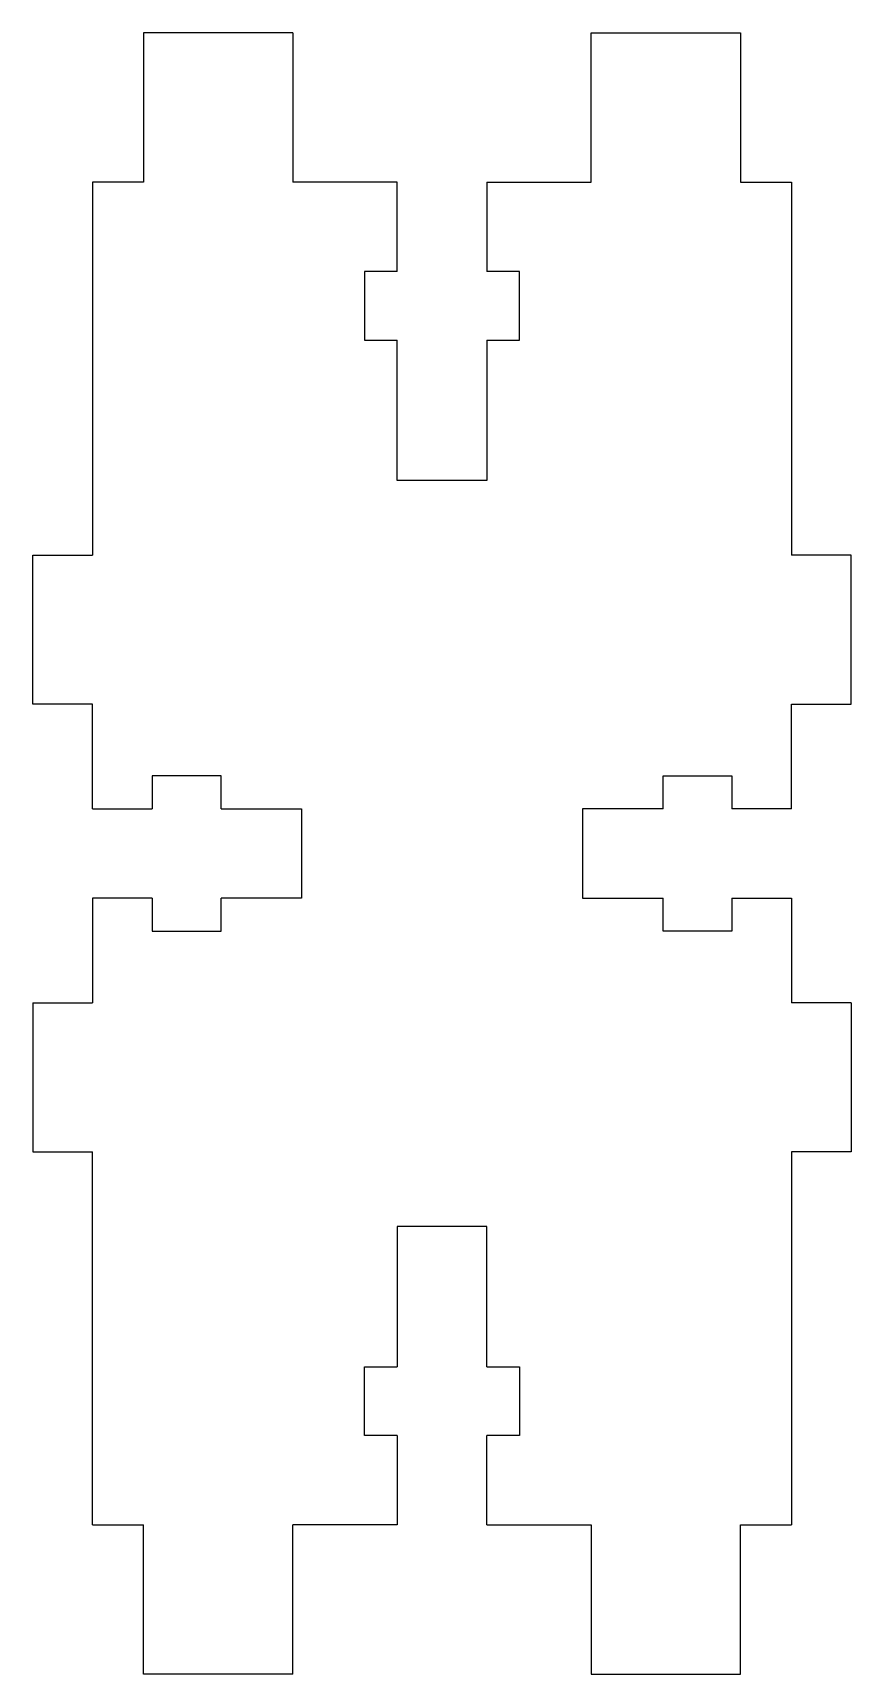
# Model space of a CAD drawing. Header units: millimetres. Extents: x -2 to 25.4, y -5 to 50.
import ezdxf

# ---------------------------------------------------------------- set-up
doc = ezdxf.new("R2010")
doc.units = ezdxf.units.MM

msp = doc.modelspace()

# ---------------------------------------------------------------- linework, layer by layer
at = {"color": 7, "linetype": 'Continuous', "lineweight": 25}
for p, q in [((6.7, 50), (1.7, 50)), ((1.7, 50), (1.7, 45)), ((6.7, 50), (6.7, 45)), ((16.7, 50), (21.7, 50)), ((16.7, 45), (16.7, 50)), ((21.7, 50), (21.7, 45)), ((1.7, 45), (0, 45)), ((0, 45), (0, 32.5)), ((10.2, 45), (6.7, 45)), ((10.2, 42), (10.2, 45)), ((13.2, 45), (16.7, 45)), ((13.2, 45), (13.2, 42)), ((21.7, 45), (23.4, 45)), ((23.4, 45), (23.4, 32.5)), ((9.1, 42), (9.1, 39.7)), ((10.2, 42), (9.1, 42)), ((14.3, 42), (13.2, 42)), ((14.3, 39.7), (14.3, 42)), ((9.1, 39.7), (10.2, 39.7)), ((10.2, 35), (10.2, 39.7)), ((13.2, 39.7), (14.3, 39.7)), ((13.2, 39.7), (13.2, 35)), ((13.2, 35), (10.2, 35)), ((-2, 32.5), (0, 32.5)), ((-2, 27.5), (-2, 32.5)), ((25.4, 32.5), (23.4, 32.5)), ((25.4, 27.5), (25.4, 32.5)), ((0, 27.5), (-2, 27.5)), ((0, 24), (0, 27.5)), ((23.4, 24), (23.4, 27.5)), ((23.4, 27.5), (25.4, 27.5)), ((2, 25.1), (2, 24)), ((4.3, 25.1), (2, 25.1)), ((4.3, 24), (4.3, 25.1)), ((19.1, 24), (19.1, 25.1)), ((19.1, 25.1), (21.4, 25.1)), ((21.4, 25.1), (21.4, 24)), ((0, 24), (2, 24)), ((4.3, 24), (7, 24)), ((7, 24), (7, 21)), ((16.4, 24), (16.4, 21)), ((19.1, 24), (16.4, 24)), ((23.4, 24), (21.4, 24)), ((2, 21), (0, 21)), ((0, 21), (0, 17.5)), ((2, 21), (2, 19.9)), ((7, 21), (4.3, 21)), ((4.3, 19.9), (4.3, 21)), ((16.4, 21), (19.1, 21)), ((19.1, 19.9), (19.1, 21)), ((21.4, 21), (23.4, 21)), ((21.4, 21), (21.4, 19.9)), ((23.4, 21), (23.4, 17.5)), ((2, 19.9), (4.3, 19.9)), ((21.4, 19.9), (19.1, 19.9)), ((-2, 17.5), (0, 17.5)), ((-2, 17.5), (-2, 12.5)), ((25.4, 17.5), (23.4, 17.5)), ((25.4, 17.5), (25.4, 12.5)), ((-2, 12.5), (0, 12.5)), ((0, 0), (0, 12.5)), ((23.4, 12.5), (23.4, 0)), ((25.4, 12.5), (23.4, 12.5)), ((10.2, 10), (10.2, 5.3)), ((13.2, 10), (10.2, 10)), ((13.2, 5.3), (13.2, 10)), ((9.1, 3), (9.1, 5.3)), ((9.1, 5.3), (10.2, 5.3)), ((13.2, 5.3), (14.3, 5.3)), ((14.3, 5.3), (14.3, 3)), ((10.2, 3), (9.1, 3)), ((10.2, 3), (10.2, 0)), ((14.3, 3), (13.2, 3)), ((13.2, 0), (13.2, 3)), ((0, 0), (1.7, 0)), ((1.7, -5), (1.7, 0)), ((6.7, -5), (6.7, 0)), ((10.2, 0), (6.7, 0)), ((13.2, 0), (16.7, 0)), ((16.7, 0), (16.7, -5)), ((21.7, -5), (21.7, 0)), ((21.7, 0), (23.4, 0)), ((6.7, -5), (1.7, -5)), ((16.7, -5), (21.7, -5))]:
    msp.add_line(p, q, dxfattribs=at)

doc.saveas('drawing.dxf')
